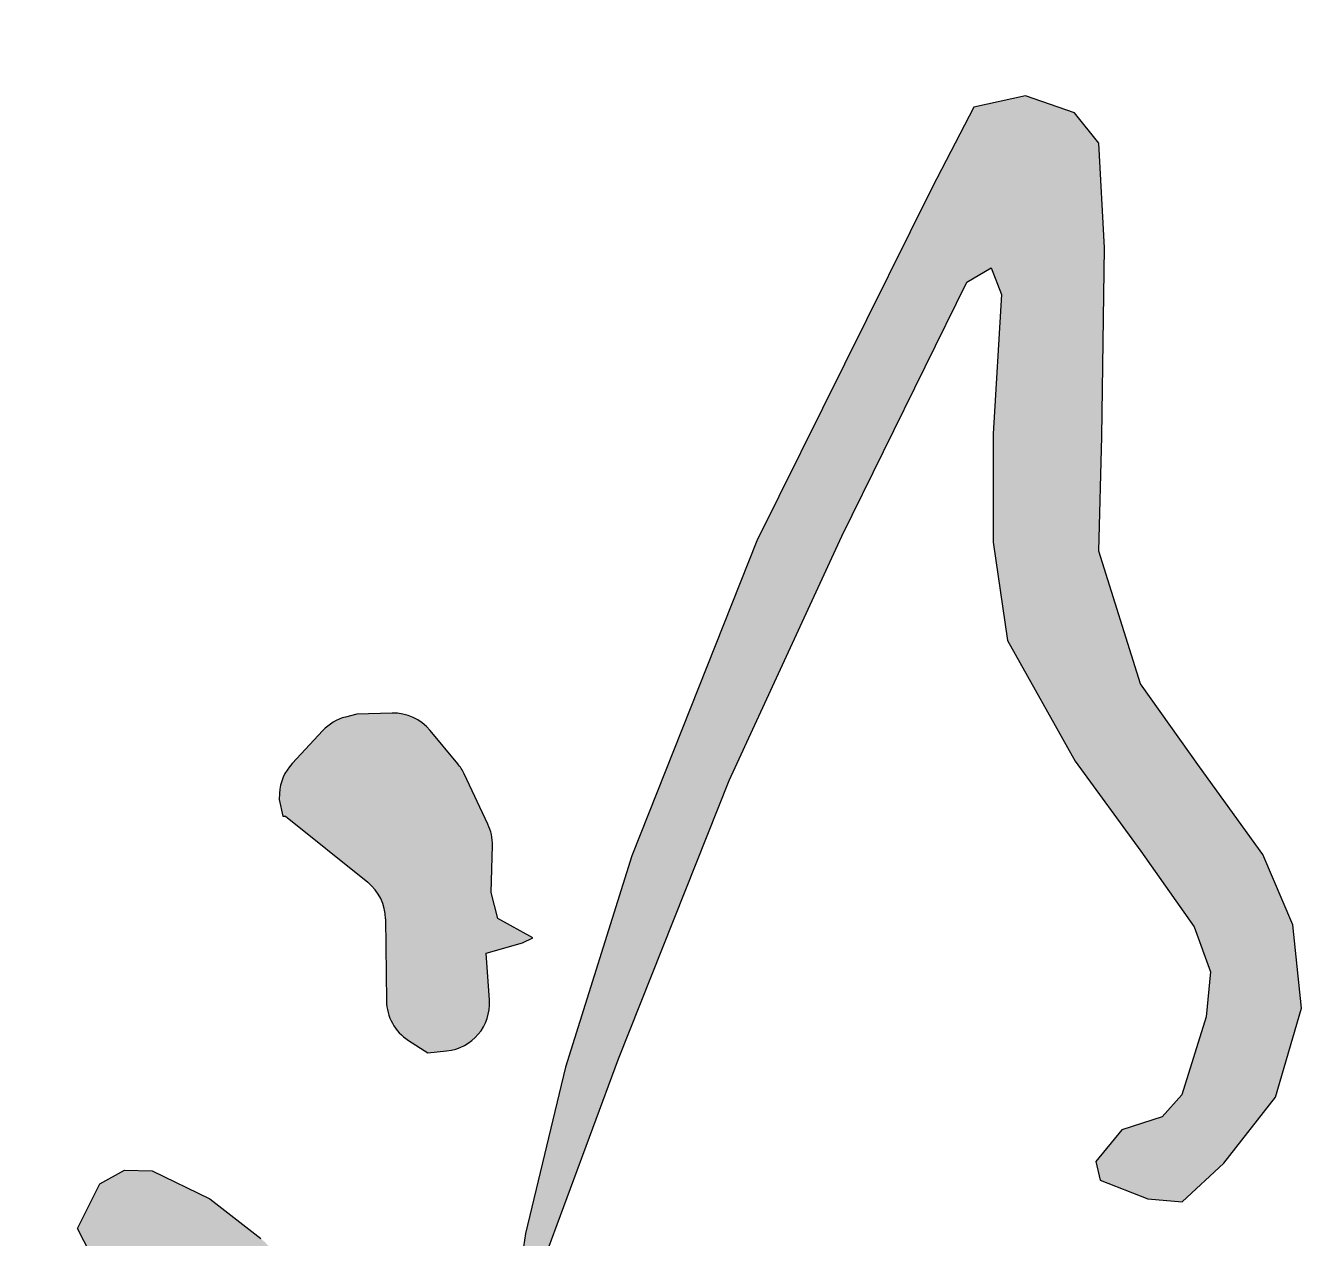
# Model space of a CAD drawing. Extents: x 4150464 to 4450492, y 483482 to 853422.
# Drawn here: x 4446582 to 4447065.7, y 748228.3 to 748688.1 of the extents above; entities that cross this region are included whole.
import ezdxf

# ---------------------------------------------------------------- set-up
doc = ezdxf.new("R2010")
doc.units = 0
doc.header["$LTSCALE"] = 1000
doc.header["$MEASUREMENT"] = 0
doc.layers.add('签名', color=7, linetype='Continuous')

msp = doc.modelspace()

# ---------------------------------------------------------------- hatches: boundary and pattern name
at = {"layer": '签名'}
h = msp.add_hatch(color=4, dxfattribs=at)
h.paths.add_polyline_path([(4446443.7, 748754.85), (4446466.73, 748751.75), (4446479.57, 748746.88), (4446490.2, 748741.13), (4446493.74, 748734.05), (4446494.63, 748725.64), (4446495.07, 748718.12), (4446495.07, 748716.35), (4446499.06, 748719.89), (4446504.82, 748728.74), (4446511.46, 748738.92), (4446508.8, 748750.42), (4446505.7, 748755.07, 0.161293), (4446487.79, 748769.04), (4446480.46, 748771.66), (4446452.12, 748780.06), (4446414.42, 748789.28, -0.055927), (4446406.86, 748792.05), (4446390.72, 748800.11, -0.036786), (4446386.16, 748802.83), (4446377.1, 748809.16, 0.116967), (4446361.61, 748815.31, 0.125161), (4446359.85, 748814.99), (4446350.54, 748810.72, 0.089225), (4446349.49, 748809.99, -0.045924), (4446350, 748810.42), (4446344.38, 748806.56, 0.195275), (4446342.88, 748804.29), (4446342.3, 748801.37, 0.293872), (4446343.73, 748797.73), (4446349.82, 748793.34), (4446356.01, 748791.13), (4446362.66, 748784.49), (4446364.92, 748768.67, 0.040442), (4446364.87, 748768.09, 0.74192), (4446371.49, 748766.09), (4446373.73, 748769.45), (4446383.47, 748772.54), (4446393.21, 748770.77), (4446400.74, 748765.46), (4446409.22, 748758.2, 0.146226), (4446411.11, 748757.36), (4446427.31, 748755.29)])
h.paths.add_polyline_path([(4446711.73, 748363.3, -0.224051), (4446718.47, 748349.44), (4446718.83, 748318.39, 0.252735), (4446727.16, 748303.38), (4446734.55, 748298.65), (4446741.65, 748299.36, 0.405395), (4446757.87, 748318.58), (4446756.63, 748336.39), (4446770.36, 748340.32), (4446774.29, 748342.28), (4446761.04, 748349.63), (4446758.59, 748359.43), (4446758.99, 748377.24, 0.116113), (4446757.27, 748385.33), (4446748.28, 748404.42, 0.062977), (4446745.85, 748408.24), (4446735.37, 748420.9, 0.230474), (4446720.97, 748427.43), (4446707.57, 748427.07), (4446703.31, 748425.95, 0.141943), (4446694.69, 748420.79), (4446683.08, 748408.33, 0.175293), (4446678.27, 748397.02), (4446678.14, 748394.72), (4446679.61, 748388.35), (4446680.6, 748388.35)])
h.paths.add_polyline_path([(4446683.19, 748204.44, 0.097987), (4446681.44, 748211.23), (4446676.33, 748221.86, 0.115547), (4446671.17, 748228.27), (4446651.88, 748243.33), (4446629.97, 748253.93), (4446619.52, 748254.12), (4446610.17, 748248.98), (4446601.69, 748232.03), (4446608.98, 748218.02, 0.112428), (4446614.17, 748211.9), (4446625.02, 748203.77), (4446634.54, 748197.72, -0.190711), (4446642.34, 748186.96), (4446650.24, 748156.1, -0.218827), (4446647.54, 748141.26), (4446634.91, 748123.25), (4446638.88, 748117.52, 0.115033), (4446644.96, 748112.02), (4446655.71, 748106.05, 0.14431), (4446665.68, 748103.82), (4446670.97, 748104.17), (4446677.07, 748117.58, 0.064737), (4446678.43, 748122.03), (4446684.14, 748155.65, 0.042109), (4446684.4, 748158.68), (4446684.4, 748183.29)])
h.paths.add_polyline_path([(4446514.55, 747774.42, 0.133698), (4446516.76, 747777.5), (4446520.67, 747787.97), (4446520.25, 747799.41), (4446520.25, 747803.78), (4446516.71, 747805.86), (4446508.79, 747806.28), (4446494.22, 747806.07), (4446487.5, 747806.71, -0.296761), (4446481.33, 747811.62), (4446479.85, 747816.06), (4446476.31, 747816.06), (4446473.02, 747810.97, -0.111035), (4446470.76, 747808.75), (4446466.1, 747805.86), (4446457.9, 747796.8, -0.159662), (4446453.99, 747794.57), (4446448.19, 747793.38), (4446433.61, 747794.63), (4446433.45, 747793.86), (4446433.12, 747786.87), (4446433.78, 747780.88), (4446438.78, 747775.55), (4446446.44, 747767.9), (4446450.77, 747768.23), (4446455.1, 747771.56), (4446458.77, 747770.23), (4446462.43, 747765.57), (4446463.76, 747758.24), (4446462.83, 747740.12, 0.22558), (4446465.2, 747734.39), (4446473.42, 747726.95), (4446477.09, 747727.62), (4446485.42, 747738.6), (4446495.14, 747747.35, 0.121444), (4446497.09, 747750.21), (4446501.72, 747762.72, -0.134274), (4446503.94, 747765.81)])
msp.add_hatch(color=4, dxfattribs=at).paths.add_polyline_path([(4446925.69, 748626.66), (4446859.24, 748492.7), (4446811.81, 748373.39), (4446786.73, 748293.27), (4446771.49, 748230.16), (4446767.13, 748200.24), (4446769.31, 748199.15), (4446772.55, 748203.9), (4446806.76, 748296.38), (4446848.69, 748401.9), (4446891.42, 748494.58), (4446938.79, 748590.79), (4446948.1, 748596.22), (4446951.99, 748586.13), (4446948.88, 748533.37), (4446948.88, 748492.25), (4446954.32, 748455.01), (4446979.94, 748409.23), (4447004.79, 748375.09), (4447024.98, 748346.39), (4447031.19, 748329.32), (4447029.63, 748312.25), (4447020.32, 748282.77), (4447012.85, 748274.34), (4446997.61, 748269.44), (4446987.81, 748257.47), (4446989.44, 748250.4), (4447007.44, 748243.25), (4447020.51, 748242.16), (4447036.3, 748256.85), (4447055.9, 748281.88), (4447065.7, 748315.61), (4447062.44, 748347.16), (4447051, 748373.82), (4447027.04, 748407.01), (4447004.72, 748438.56), (4446988.88, 748488.84), (4446989.97, 748532.36), (4446991.03, 748603.81), (4446988.85, 748643.53), (4446979.6, 748654.95), (4446961.08, 748661.48), (4446941.48, 748657.13)])

# ---------------------------------------------------------------- linework, layer by layer
at = {"layer": '签名', "color": 4}
for p, q in [((4446961.08, 748661.48, -1805.82), (4446941.48, 748657.13, -1805.82)), ((4446979.6, 748654.95, -1805.82), (4446961.08, 748661.48, -1805.82)), ((4446941.48, 748657.13, -1805.82), (4446925.69, 748626.66, -1805.82)), ((4446988.85, 748643.53, -1805.82), (4446979.6, 748654.95, -1805.82)), ((4446991.03, 748603.81, -1805.82), (4446988.85, 748643.53, -1805.82)), ((4446925.69, 748626.66, -1805.82), (4446859.24, 748492.7, -1805.82)), ((4446989.97, 748532.36, -1805.82), (4446991.03, 748603.81, -1805.82)), ((4446938.79, 748590.79, -1805.82), (4446948.1, 748596.22, -1805.82)), ((4446948.1, 748596.22, -1805.82), (4446951.99, 748586.13, -1805.82)), ((4446891.42, 748494.58, -1805.82), (4446938.79, 748590.79, -1805.82)), ((4446951.99, 748586.13, -1805.82), (4446948.88, 748533.37, -1805.82)), ((4446948.88, 748533.37, -1805.82), (4446948.88, 748492.25, -1805.82)), ((4446988.88, 748488.84, -1805.82), (4446989.97, 748532.36, -1805.82)), ((4446859.24, 748492.7, -1805.82), (4446811.81, 748373.39, -1805.82)), ((4446848.69, 748401.9, -1805.82), (4446891.42, 748494.58, -1805.82)), ((4446948.88, 748492.25, -1805.82), (4446954.32, 748455.01, -1805.82)), ((4447004.72, 748438.56, -1805.82), (4446988.88, 748488.84, -1805.82)), ((4446954.32, 748455.01, -1805.82), (4446979.94, 748409.23, -1805.82)), ((4447027.04, 748407.01, -1805.82), (4447004.72, 748438.56, -1805.82)), ((4446707.57, 748427.07, -1805.82), (4446703.31, 748425.95, -1805.82)), ((4446720.97, 748427.43, -1805.82), (4446707.57, 748427.07, -1805.82)), ((4446694.69, 748420.79, -1805.82), (4446683.08, 748408.33, -1805.82)), ((4446745.85, 748408.24, -1805.82), (4446735.37, 748420.9, -1805.82)), ((4446979.94, 748409.23, -1805.82), (4447004.79, 748375.09, -1805.82)), ((4447051, 748373.82, -1805.82), (4447027.04, 748407.01, -1805.82)), ((4446757.27, 748385.33, -1805.82), (4446748.28, 748404.42, -1805.82)), ((4446806.76, 748296.38, -1805.82), (4446848.69, 748401.9, -1805.82)), ((4446678.27, 748397.02, -1805.82), (4446678.14, 748394.72, -1805.82)), ((4446678.14, 748394.72, -1805.82), (4446679.61, 748388.35, -1805.82)), ((4446679.61, 748388.35, -1805.82), (4446680.6, 748388.35, -1805.82)), ((4446680.6, 748388.35, -1805.82), (4446711.73, 748363.3, -1805.82)), ((4446758.59, 748359.43, -1805.82), (4446758.99, 748377.24, -1805.82)), ((4446811.81, 748373.39, -1805.82), (4446786.73, 748293.27, -1805.82)), ((4447004.79, 748375.09, -1805.82), (4447024.98, 748346.39, -1805.82)), ((4447062.44, 748347.16, -1805.82), (4447051, 748373.82, -1805.82)), ((4446761.04, 748349.63, -1805.82), (4446758.59, 748359.43, -1805.82)), ((4446718.47, 748349.44, -1805.82), (4446718.83, 748318.39, -1805.82)), ((4446774.29, 748342.28, -1805.82), (4446761.04, 748349.63, -1805.82)), ((4447065.7, 748315.61, -1805.82), (4447062.44, 748347.16, -1805.82)), ((4446770.36, 748340.32, -1805.82), (4446774.29, 748342.28, -1805.82)), ((4447024.98, 748346.39, -1805.82), (4447031.19, 748329.32, -1805.82)), ((4446756.63, 748336.39, -1805.82), (4446770.36, 748340.32, -1805.82)), ((4446757.87, 748318.58, -1805.82), (4446756.63, 748336.39, -1805.82)), ((4447031.19, 748329.32, -1805.82), (4447029.63, 748312.25, -1805.82)), ((4447055.9, 748281.88, -1805.82), (4447065.7, 748315.61, -1805.82)), ((4447029.63, 748312.25, -1805.82), (4447020.32, 748282.77, -1805.82)), ((4446727.16, 748303.38, -1805.82), (4446734.55, 748298.65, -1805.82)), ((4446734.55, 748298.65, -1805.82), (4446741.65, 748299.36, -1805.82)), ((4446786.73, 748293.27, -1805.82), (4446771.49, 748230.16, -1805.82)), ((4446772.55, 748203.9, -1805.82), (4446806.76, 748296.38, -1805.82)), ((4447020.32, 748282.77, -1805.82), (4447012.85, 748274.34, -1805.82)), ((4447036.3, 748256.85, -1805.82), (4447055.9, 748281.88, -1805.82)), ((4447012.85, 748274.34, -1805.82), (4446997.61, 748269.44, -1805.82)), ((4446997.61, 748269.44, -1805.82), (4446987.81, 748257.47, -1805.82)), ((4446987.81, 748257.47, -1805.82), (4446989.44, 748250.4, -1805.82)), ((4447020.51, 748242.16, -1805.82), (4447036.3, 748256.85, -1805.82)), ((4446610.17, 748248.98, -1805.82), (4446619.52, 748254.12, -1805.82)), ((4446619.52, 748254.12, -1805.82), (4446629.97, 748253.93, -1805.82)), ((4446629.97, 748253.93, -1805.82), (4446651.88, 748243.33, -1805.82)), ((4446989.44, 748250.4, -1805.82), (4447007.44, 748243.25, -1805.82)), ((4446601.69, 748232.03, -1805.82), (4446610.17, 748248.98, -1805.82)), ((4446651.88, 748243.33, -1805.82), (4446671.17, 748228.27, -1805.82)), ((4447007.44, 748243.25, -1805.82), (4447020.51, 748242.16, -1805.82)), ((4446608.98, 748218.02, -1805.82), (4446601.69, 748232.03, -1805.82)), ((4446771.49, 748230.16, -1805.82), (4446767.13, 748200.24, -1805.82))]:
    msp.add_line(p, q, dxfattribs=at)
for centre, start, end in [((4446707.91, 748408.49, -1805.82), 104.7325, 137.0476), ((4446721.46, 748409.38, -1805.82), 39.6328, 91.5469), ((4446696.3, 748396.02, -1805.82), 137.0476, 176.8177), ((4446731.94, 748396.73, -1805.82), 25.2184, 39.6328), ((4446740.93, 748377.64, -1805.82), 358.726, 25.2184), ((4446700.41, 748349.23, -1805.82), 0.6667, 51.1811), ((4446736.88, 748318.6, -1805.82), 180.6667, 237.4012), ((4446739.85, 748317.33, -1805.82), 275.7061, 3.9756)]:
    msp.add_arc(centre, 18.06, start, end, dxfattribs=at)

doc.saveas('drawing.dxf')
